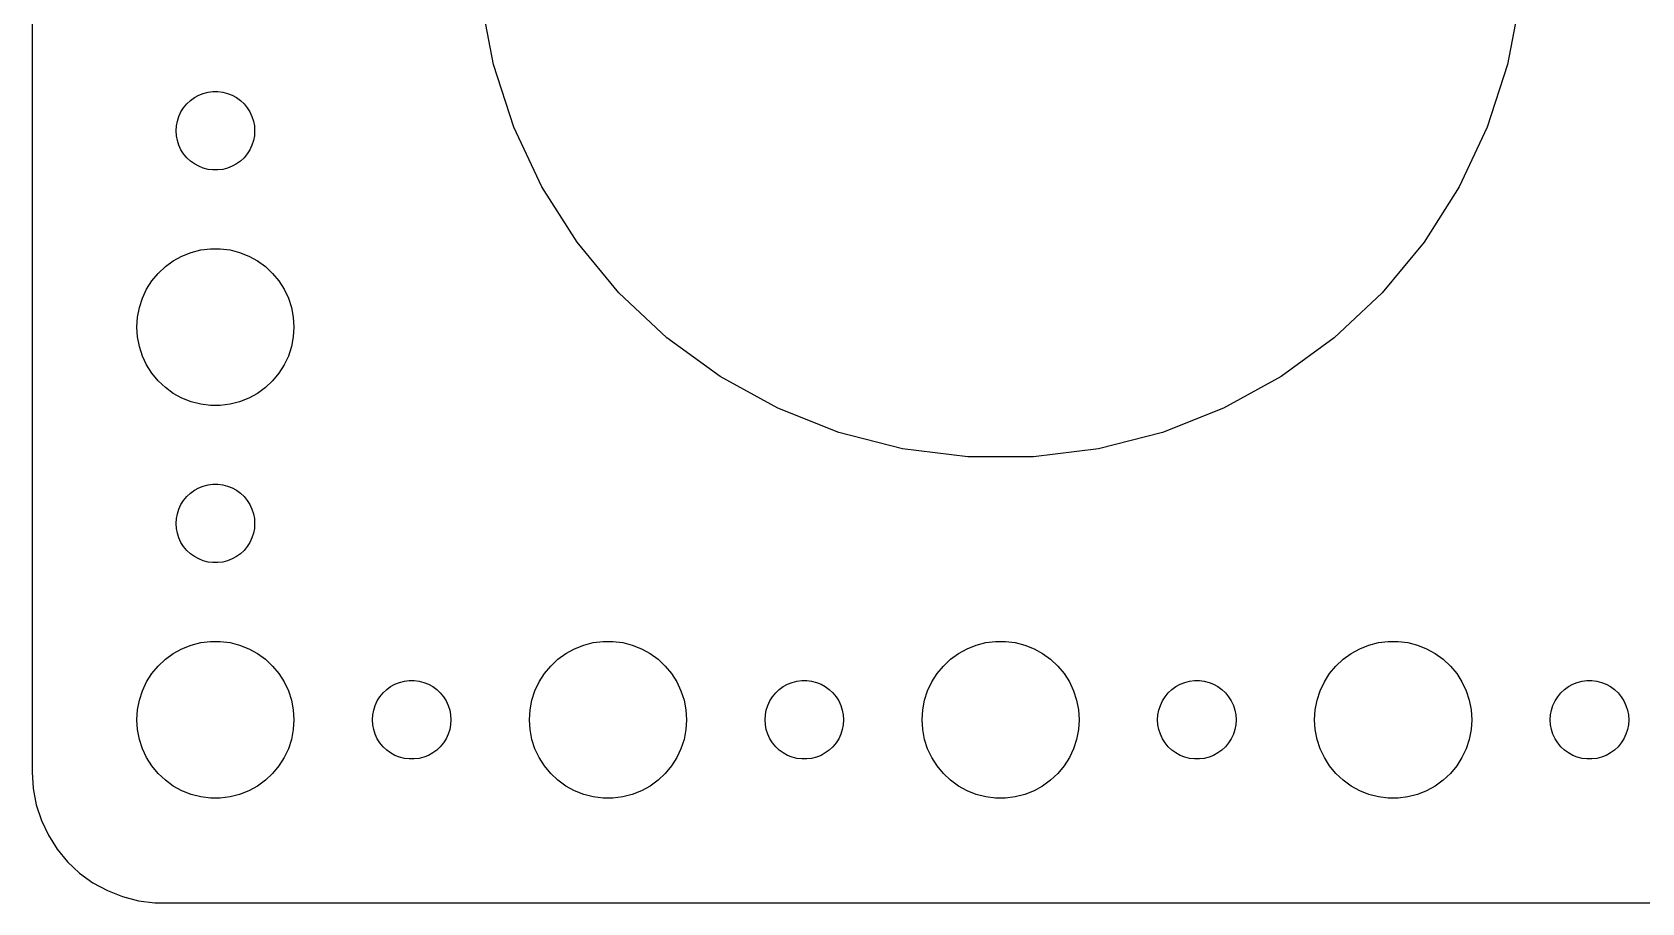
# Model space of a CAD drawing. Header units: metres. Extents: x -82 to 82, y -37 to 37.
# Drawn here: x -82 to -20.5, y -37 to -3.7 of the extents above; entities that cross this region are included whole.
import ezdxf

# ---------------------------------------------------------------- set-up
doc = ezdxf.new("R2010")
doc.units = ezdxf.units.M

msp = doc.modelspace()

# ---------------------------------------------------------------- linework, layer by layer
for p, q in [((-82, 32), (-82, -32)), ((-64.3717, -4.97379), (-64.8423, -2.50665)), ((-25.1577, -2.50665), (-25.6283, -4.97379)), ((-63.5955, -7.36249), (-64.3717, -4.97379)), ((-25.6283, -4.97379), (-26.4045, -7.36249)), ((-75.8037, -6.23351), (-75.6387, -6.14275)), ((-75.6387, -6.14275), (-75.4635, -6.07341)), ((-75.4635, -6.07341), (-75.2811, -6.02657)), ((-75.2811, -6.02657), (-75.0942, -6.00294)), ((-75.0942, -6.00294), (-74.9058, -6.00294)), ((-74.9058, -6.00294), (-74.7189, -6.02657)), ((-74.7189, -6.02657), (-74.5365, -6.07341)), ((-74.5365, -6.07341), (-74.3613, -6.14275)), ((-74.3613, -6.14275), (-74.1963, -6.23351)), ((-76.3145, -6.77736), (-76.2135, -6.61832)), ((-76.2135, -6.61832), (-76.0934, -6.47318)), ((-76.0934, -6.47318), (-75.9561, -6.34422)), ((-75.9561, -6.34422), (-75.8037, -6.23351)), ((-74.1963, -6.23351), (-74.0439, -6.34422)), ((-74.0439, -6.34422), (-73.9065, -6.47318)), ((-73.9065, -6.47318), (-73.7865, -6.61832)), ((-73.7865, -6.61832), (-73.6855, -6.77736)), ((-76.5, -7.5), (-76.4882, -7.312)), ((-76.4882, -7.312), (-76.4529, -7.12695)), ((-76.4529, -7.12695), (-76.3947, -6.9478)), ((-76.3947, -6.9478), (-76.3145, -6.77736)), ((-73.6855, -6.77736), (-73.6053, -6.9478)), ((-73.6053, -6.9478), (-73.5471, -7.12695)), ((-73.5471, -7.12695), (-73.5118, -7.312)), ((-73.5118, -7.312), (-73.5, -7.5)), ((-62.5261, -9.63507), (-63.5955, -7.36249)), ((-26.4045, -7.36249), (-27.4739, -9.63507)), ((-76.4882, -7.68799), (-76.5, -7.5)), ((-76.4529, -7.87303), (-76.4882, -7.68799)), ((-76.3947, -8.05219), (-76.4529, -7.87303)), ((-73.5471, -7.87303), (-73.6053, -8.05219)), ((-73.5118, -7.68799), (-73.5471, -7.87303)), ((-73.5, -7.5), (-73.5118, -7.68799)), ((-76.3145, -8.22263), (-76.3947, -8.05219)), ((-76.2135, -8.38167), (-76.3145, -8.22263)), ((-76.0934, -8.52681), (-76.2135, -8.38167)), ((-75.9561, -8.65576), (-76.0934, -8.52681)), ((-73.9065, -8.52681), (-74.0439, -8.65576)), ((-73.7865, -8.38167), (-73.9065, -8.52681)), ((-73.6855, -8.22263), (-73.7865, -8.38167)), ((-73.6053, -8.05219), (-73.6855, -8.22263)), ((-75.8037, -8.76648), (-75.9561, -8.65576)), ((-75.6387, -8.85724), (-75.8037, -8.76648)), ((-75.4635, -8.92657), (-75.6387, -8.85724)), ((-75.2811, -8.97342), (-75.4635, -8.92657)), ((-75.0942, -8.99704), (-75.2811, -8.97342)), ((-74.9058, -8.99704), (-75.0942, -8.99704)), ((-74.7189, -8.97342), (-74.9058, -8.99704)), ((-74.5365, -8.92657), (-74.7189, -8.97342)), ((-74.3613, -8.85724), (-74.5365, -8.92657)), ((-74.1963, -8.76648), (-74.3613, -8.85724)), ((-74.0439, -8.65576), (-74.1963, -8.76648)), ((-61.1803, -11.7557), (-62.5261, -9.63507)), ((-27.4739, -9.63507), (-28.8197, -11.7557)), ((-76.6075, -12.467), (-76.2773, -12.2855)), ((-76.2773, -12.2855), (-75.927, -12.1468)), ((-75.927, -12.1468), (-75.5621, -12.0531)), ((-75.5621, -12.0531), (-75.1884, -12.0059)), ((-75.1884, -12.0059), (-74.8116, -12.0059)), ((-74.8116, -12.0059), (-74.4379, -12.0531)), ((-74.4379, -12.0531), (-74.073, -12.1468)), ((-74.073, -12.1468), (-73.7227, -12.2855)), ((-73.7227, -12.2855), (-73.3925, -12.467)), ((-59.5794, -13.6909), (-61.1803, -11.7557)), ((-28.8197, -11.7557), (-30.4206, -13.6909)), ((-77.1869, -12.9464), (-76.9123, -12.6884)), ((-76.9123, -12.6884), (-76.6075, -12.467)), ((-73.3925, -12.467), (-73.0877, -12.6884)), ((-73.0877, -12.6884), (-72.8131, -12.9464)), ((-77.6289, -13.5547), (-77.427, -13.2366)), ((-77.427, -13.2366), (-77.1869, -12.9464)), ((-72.8131, -12.9464), (-72.573, -13.2366)), ((-72.573, -13.2366), (-72.3711, -13.5547)), ((-77.9057, -14.2539), (-77.7893, -13.8956)), ((-77.7893, -13.8956), (-77.6289, -13.5547)), ((-72.3711, -13.5547), (-72.2107, -13.8956)), ((-72.2107, -13.8956), (-72.0943, -14.2539)), ((-57.7485, -15.4103), (-59.5794, -13.6909)), ((-30.4206, -13.6909), (-32.2515, -15.4103)), ((-78, -15), (-77.9763, -14.624)), ((-77.9763, -14.624), (-77.9057, -14.2539)), ((-72.0943, -14.2539), (-72.0237, -14.624)), ((-72.0237, -14.624), (-72, -15)), ((-77.9763, -15.376), (-78, -15)), ((-72, -15), (-72.0237, -15.376)), ((-77.9057, -15.7461), (-77.9763, -15.376)), ((-77.7893, -16.1044), (-77.9057, -15.7461)), ((-72.0943, -15.7461), (-72.2107, -16.1044)), ((-72.0237, -15.376), (-72.0943, -15.7461)), ((-55.7165, -16.8866), (-57.7485, -15.4103)), ((-32.2515, -15.4103), (-34.2835, -16.8866)), ((-77.6289, -16.4453), (-77.7893, -16.1044)), ((-77.427, -16.7634), (-77.6289, -16.4453)), ((-72.3711, -16.4453), (-72.573, -16.7634)), ((-72.2107, -16.1044), (-72.3711, -16.4453)), ((-77.1869, -17.0536), (-77.427, -16.7634)), ((-76.9123, -17.3115), (-77.1869, -17.0536)), ((-72.8131, -17.0536), (-73.0877, -17.3115)), ((-72.573, -16.7634), (-72.8131, -17.0536)), ((-53.5156, -18.0965), (-55.7165, -16.8866)), ((-34.2835, -16.8866), (-36.4844, -18.0965)), ((-76.6075, -17.533), (-76.9123, -17.3115)), ((-76.2773, -17.7145), (-76.6075, -17.533)), ((-75.927, -17.8532), (-76.2773, -17.7145)), ((-73.7227, -17.7145), (-74.073, -17.8532)), ((-73.3925, -17.533), (-73.7227, -17.7145)), ((-73.0877, -17.3115), (-73.3925, -17.533)), ((-75.5621, -17.9469), (-75.927, -17.8532)), ((-75.1884, -17.9941), (-75.5621, -17.9469)), ((-74.8116, -17.9941), (-75.1884, -17.9941)), ((-74.4379, -17.9469), (-74.8116, -17.9941)), ((-74.073, -17.8532), (-74.4379, -17.9469)), ((-51.1803, -19.0211), (-53.5156, -18.0965)), ((-36.4844, -18.0965), (-38.8197, -19.0211)), ((-48.7476, -19.6457), (-51.1803, -19.0211)), ((-38.8197, -19.0211), (-41.2524, -19.6457)), ((-46.2558, -19.9605), (-48.7476, -19.6457)), ((-41.2524, -19.6457), (-43.7442, -19.9605)), ((-43.7442, -19.9605), (-46.2558, -19.9605)), ((-76.2135, -21.6183), (-76.0934, -21.4732)), ((-76.0934, -21.4732), (-75.9561, -21.3442)), ((-75.9561, -21.3442), (-75.8037, -21.2335)), ((-75.8037, -21.2335), (-75.6387, -21.1427)), ((-75.6387, -21.1427), (-75.4635, -21.0734)), ((-75.4635, -21.0734), (-75.2811, -21.0266)), ((-75.2811, -21.0266), (-75.0942, -21.003)), ((-75.0942, -21.003), (-74.9058, -21.003)), ((-74.9058, -21.003), (-74.7189, -21.0266)), ((-74.7189, -21.0266), (-74.5365, -21.0734)), ((-74.5365, -21.0734), (-74.3613, -21.1427)), ((-74.3613, -21.1427), (-74.1963, -21.2335)), ((-74.1963, -21.2335), (-74.0439, -21.3442)), ((-74.0439, -21.3442), (-73.9065, -21.4732)), ((-73.9065, -21.4732), (-73.7865, -21.6183)), ((-76.4882, -22.312), (-76.4529, -22.127)), ((-76.4529, -22.127), (-76.3947, -21.9478)), ((-76.3947, -21.9478), (-76.3145, -21.7774)), ((-76.3145, -21.7774), (-76.2135, -21.6183)), ((-73.7865, -21.6183), (-73.6855, -21.7774)), ((-73.6855, -21.7774), (-73.6053, -21.9478)), ((-73.6053, -21.9478), (-73.5471, -22.127)), ((-73.5471, -22.127), (-73.5118, -22.312)), ((-76.5, -22.5), (-76.4882, -22.312)), ((-76.4882, -22.688), (-76.5, -22.5)), ((-76.4529, -22.873), (-76.4882, -22.688)), ((-73.5118, -22.688), (-73.5471, -22.873)), ((-73.5118, -22.312), (-73.5, -22.5)), ((-73.5, -22.5), (-73.5118, -22.688)), ((-76.3947, -23.0522), (-76.4529, -22.873)), ((-76.3145, -23.2226), (-76.3947, -23.0522)), ((-76.2135, -23.3817), (-76.3145, -23.2226)), ((-73.6855, -23.2226), (-73.7865, -23.3817)), ((-73.6053, -23.0522), (-73.6855, -23.2226)), ((-73.5471, -22.873), (-73.6053, -23.0522)), ((-76.0934, -23.5268), (-76.2135, -23.3817)), ((-75.9561, -23.6558), (-76.0934, -23.5268)), ((-75.8037, -23.7665), (-75.9561, -23.6558)), ((-75.6387, -23.8572), (-75.8037, -23.7665)), ((-75.4635, -23.9266), (-75.6387, -23.8572)), ((-75.2811, -23.9734), (-75.4635, -23.9266)), ((-75.0942, -23.997), (-75.2811, -23.9734)), ((-74.7189, -23.9734), (-74.9058, -23.997)), ((-74.5365, -23.9266), (-74.7189, -23.9734)), ((-74.3613, -23.8572), (-74.5365, -23.9266)), ((-74.1963, -23.7665), (-74.3613, -23.8572)), ((-74.0439, -23.6558), (-74.1963, -23.7665)), ((-73.9065, -23.5268), (-74.0439, -23.6558)), ((-73.7865, -23.3817), (-73.9065, -23.5268)), ((-74.9058, -23.997), (-75.0942, -23.997)), ((-75.927, -27.1468), (-75.5621, -27.0531)), ((-75.5621, -27.0531), (-75.1884, -27.0059)), ((-75.1884, -27.0059), (-74.8116, -27.0059)), ((-74.8116, -27.0059), (-74.4379, -27.0531)), ((-74.4379, -27.0531), (-74.073, -27.1468)), ((-60.927, -27.1468), (-60.5621, -27.0531)), ((-60.5621, -27.0531), (-60.1884, -27.0059)), ((-60.1884, -27.0059), (-59.8116, -27.0059)), ((-59.8116, -27.0059), (-59.4379, -27.0531)), ((-59.4379, -27.0531), (-59.0729, -27.1468)), ((-45.927, -27.1468), (-45.5621, -27.0531)), ((-45.5621, -27.0531), (-45.1884, -27.0059)), ((-45.1884, -27.0059), (-44.8116, -27.0059)), ((-44.8116, -27.0059), (-44.4379, -27.0531)), ((-44.4379, -27.0531), (-44.0729, -27.1468)), ((-30.927, -27.1468), (-30.5621, -27.0531)), ((-30.5621, -27.0531), (-30.1884, -27.0059)), ((-30.1884, -27.0059), (-29.8116, -27.0059)), ((-29.8116, -27.0059), (-29.4379, -27.0531)), ((-29.4379, -27.0531), (-29.0729, -27.1468)), ((-76.9123, -27.6884), (-76.6075, -27.467)), ((-76.6075, -27.467), (-76.2773, -27.2855)), ((-76.2773, -27.2855), (-75.927, -27.1468)), ((-74.073, -27.1468), (-73.7227, -27.2855)), ((-73.7227, -27.2855), (-73.3925, -27.467)), ((-73.3925, -27.467), (-73.0877, -27.6884)), ((-61.9123, -27.6884), (-61.6075, -27.467)), ((-61.6075, -27.467), (-61.2773, -27.2855)), ((-61.2773, -27.2855), (-60.927, -27.1468)), ((-59.0729, -27.1468), (-58.7227, -27.2855)), ((-58.7227, -27.2855), (-58.3925, -27.467)), ((-58.3925, -27.467), (-58.0877, -27.6884)), ((-46.9123, -27.6884), (-46.6075, -27.467)), ((-46.6075, -27.467), (-46.2773, -27.2855)), ((-46.2773, -27.2855), (-45.927, -27.1468)), ((-44.0729, -27.1468), (-43.7227, -27.2855)), ((-43.7227, -27.2855), (-43.3925, -27.467)), ((-43.3925, -27.467), (-43.0877, -27.6884)), ((-31.9123, -27.6884), (-31.6075, -27.467)), ((-31.6075, -27.467), (-31.2773, -27.2855)), ((-31.2773, -27.2855), (-30.927, -27.1468)), ((-29.0729, -27.1468), (-28.7227, -27.2855)), ((-28.7227, -27.2855), (-28.3925, -27.467)), ((-28.3925, -27.467), (-28.0877, -27.6884)), ((-77.6289, -28.5547), (-77.427, -28.2366)), ((-77.427, -28.2366), (-77.1869, -27.9464)), ((-77.1869, -27.9464), (-76.9123, -27.6884)), ((-73.0877, -27.6884), (-72.8131, -27.9464)), ((-72.8131, -27.9464), (-72.573, -28.2366)), ((-72.573, -28.2366), (-72.3711, -28.5547)), ((-62.6289, -28.5547), (-62.427, -28.2366)), ((-62.427, -28.2366), (-62.1869, -27.9464)), ((-62.1869, -27.9464), (-61.9123, -27.6884)), ((-58.0877, -27.6884), (-57.8131, -27.9464)), ((-57.8131, -27.9464), (-57.5729, -28.2366)), ((-57.5729, -28.2366), (-57.3711, -28.5547)), ((-47.6289, -28.5547), (-47.427, -28.2366)), ((-47.427, -28.2366), (-47.1869, -27.9464)), ((-47.1869, -27.9464), (-46.9123, -27.6884)), ((-43.0877, -27.6884), (-42.8131, -27.9464)), ((-42.8131, -27.9464), (-42.5729, -28.2366)), ((-42.5729, -28.2366), (-42.3711, -28.5547)), ((-32.6289, -28.5547), (-32.427, -28.2366)), ((-32.427, -28.2366), (-32.1869, -27.9464)), ((-32.1869, -27.9464), (-31.9123, -27.6884)), ((-28.0877, -27.6884), (-27.8131, -27.9464)), ((-27.8131, -27.9464), (-27.5729, -28.2366)), ((-27.5729, -28.2366), (-27.3711, -28.5547)), ((-77.9057, -29.2539), (-77.7893, -28.8956)), ((-77.7893, -28.8956), (-77.6289, -28.5547)), ((-72.3711, -28.5547), (-72.2107, -28.8956)), ((-72.2107, -28.8956), (-72.0943, -29.2539)), ((-68.5934, -28.9732), (-68.4561, -28.8442)), ((-68.4561, -28.8442), (-68.3037, -28.7335)), ((-68.3037, -28.7335), (-68.1387, -28.6427)), ((-68.1387, -28.6427), (-67.9635, -28.5734)), ((-67.9635, -28.5734), (-67.7811, -28.5266)), ((-67.7811, -28.5266), (-67.5942, -28.503)), ((-67.5942, -28.503), (-67.4058, -28.503)), ((-67.4058, -28.503), (-67.2189, -28.5266)), ((-67.2189, -28.5266), (-67.0365, -28.5734)), ((-67.0365, -28.5734), (-66.8613, -28.6427)), ((-66.8613, -28.6427), (-66.6963, -28.7335)), ((-66.6963, -28.7335), (-66.5439, -28.8442)), ((-66.5439, -28.8442), (-66.4065, -28.9732)), ((-62.9057, -29.2539), (-62.7893, -28.8956)), ((-62.7893, -28.8956), (-62.6289, -28.5547)), ((-57.3711, -28.5547), (-57.2107, -28.8956)), ((-57.2107, -28.8956), (-57.0942, -29.2539)), ((-53.5934, -28.9732), (-53.4561, -28.8442)), ((-53.4561, -28.8442), (-53.3037, -28.7335)), ((-53.3037, -28.7335), (-53.1387, -28.6427)), ((-53.1387, -28.6427), (-52.9635, -28.5734)), ((-52.9635, -28.5734), (-52.7811, -28.5266)), ((-52.7811, -28.5266), (-52.5942, -28.503)), ((-52.5942, -28.503), (-52.4058, -28.503)), ((-52.4058, -28.503), (-52.2189, -28.5266)), ((-52.2189, -28.5266), (-52.0365, -28.5734)), ((-52.0365, -28.5734), (-51.8613, -28.6427)), ((-51.8613, -28.6427), (-51.6963, -28.7335)), ((-51.6963, -28.7335), (-51.5439, -28.8442)), ((-51.5439, -28.8442), (-51.4065, -28.9732)), ((-47.9057, -29.2539), (-47.7893, -28.8956)), ((-47.7893, -28.8956), (-47.6289, -28.5547)), ((-42.3711, -28.5547), (-42.2107, -28.8956)), ((-42.2107, -28.8956), (-42.0942, -29.2539)), ((-38.5934, -28.9732), (-38.4561, -28.8442)), ((-38.4561, -28.8442), (-38.3037, -28.7335)), ((-38.3037, -28.7335), (-38.1387, -28.6427)), ((-38.1387, -28.6427), (-37.9635, -28.5734)), ((-37.9635, -28.5734), (-37.7811, -28.5266)), ((-37.7811, -28.5266), (-37.5942, -28.503)), ((-37.5942, -28.503), (-37.4058, -28.503)), ((-37.4058, -28.503), (-37.2189, -28.5266)), ((-37.2189, -28.5266), (-37.0365, -28.5734)), ((-37.0365, -28.5734), (-36.8613, -28.6427)), ((-36.8613, -28.6427), (-36.6963, -28.7335)), ((-36.6963, -28.7335), (-36.5439, -28.8442)), ((-36.5439, -28.8442), (-36.4065, -28.9732)), ((-32.9057, -29.2539), (-32.7893, -28.8956)), ((-32.7893, -28.8956), (-32.6289, -28.5547)), ((-27.3711, -28.5547), (-27.2107, -28.8956)), ((-27.2107, -28.8956), (-27.0942, -29.2539)), ((-23.5934, -28.9732), (-23.4561, -28.8442)), ((-23.4561, -28.8442), (-23.3037, -28.7335)), ((-23.3037, -28.7335), (-23.1387, -28.6427)), ((-23.1387, -28.6427), (-22.9635, -28.5734)), ((-22.9635, -28.5734), (-22.7811, -28.5266)), ((-22.7811, -28.5266), (-22.5942, -28.503)), ((-22.5942, -28.503), (-22.4058, -28.503)), ((-22.4058, -28.503), (-22.2189, -28.5266)), ((-22.2189, -28.5266), (-22.0365, -28.5734)), ((-22.0365, -28.5734), (-21.8613, -28.6427)), ((-21.8613, -28.6427), (-21.6963, -28.7335)), ((-21.6963, -28.7335), (-21.5439, -28.8442)), ((-21.5439, -28.8442), (-21.4065, -28.9732)), ((-77.9763, -29.624), (-77.9057, -29.2539)), ((-72.0943, -29.2539), (-72.0237, -29.624)), ((-68.9529, -29.627), (-68.8947, -29.4478)), ((-68.8947, -29.4478), (-68.8145, -29.2774)), ((-68.8145, -29.2774), (-68.7135, -29.1183)), ((-68.7135, -29.1183), (-68.5934, -28.9732)), ((-66.4065, -28.9732), (-66.2865, -29.1183)), ((-66.2865, -29.1183), (-66.1855, -29.2774)), ((-66.1855, -29.2774), (-66.1053, -29.4478)), ((-66.1053, -29.4478), (-66.0471, -29.627)), ((-62.9763, -29.624), (-62.9057, -29.2539)), ((-57.0942, -29.2539), (-57.0237, -29.624)), ((-53.9529, -29.627), (-53.8947, -29.4478)), ((-53.8947, -29.4478), (-53.8145, -29.2774)), ((-53.8145, -29.2774), (-53.7135, -29.1183)), ((-53.7135, -29.1183), (-53.5934, -28.9732)), ((-51.4065, -28.9732), (-51.2865, -29.1183)), ((-51.2865, -29.1183), (-51.1855, -29.2774)), ((-51.1855, -29.2774), (-51.1053, -29.4478)), ((-51.1053, -29.4478), (-51.0471, -29.627)), ((-47.9763, -29.624), (-47.9057, -29.2539)), ((-42.0942, -29.2539), (-42.0237, -29.624)), ((-38.9529, -29.627), (-38.8947, -29.4478)), ((-38.8947, -29.4478), (-38.8145, -29.2774)), ((-38.8145, -29.2774), (-38.7135, -29.1183)), ((-38.7135, -29.1183), (-38.5934, -28.9732)), ((-36.4065, -28.9732), (-36.2865, -29.1183)), ((-36.2865, -29.1183), (-36.1855, -29.2774)), ((-36.1855, -29.2774), (-36.1053, -29.4478)), ((-36.1053, -29.4478), (-36.0471, -29.627)), ((-32.9763, -29.624), (-32.9057, -29.2539)), ((-27.0942, -29.2539), (-27.0237, -29.624)), ((-23.9529, -29.627), (-23.8947, -29.4478)), ((-23.8947, -29.4478), (-23.8145, -29.2774)), ((-23.8145, -29.2774), (-23.7135, -29.1183)), ((-23.7135, -29.1183), (-23.5934, -28.9732)), ((-21.4065, -28.9732), (-21.2865, -29.1183)), ((-21.2865, -29.1183), (-21.1855, -29.2774)), ((-21.1855, -29.2774), (-21.1053, -29.4478)), ((-21.1053, -29.4478), (-21.0471, -29.627)), ((-78, -30), (-77.9763, -29.624)), ((-77.9763, -30.376), (-78, -30)), ((-72.0237, -29.624), (-72, -30)), ((-72, -30), (-72.0237, -30.376)), ((-69, -30), (-68.9882, -29.812)), ((-68.9882, -30.188), (-69, -30)), ((-68.9882, -29.812), (-68.9529, -29.627)), ((-66.0471, -29.627), (-66.0118, -29.812)), ((-66.0118, -29.812), (-66, -30)), ((-66, -30), (-66.0118, -30.188)), ((-63, -30), (-62.9763, -29.624)), ((-62.9763, -30.376), (-63, -30)), ((-57.0237, -29.624), (-57, -30)), ((-57, -30), (-57.0237, -30.376)), ((-54, -30), (-53.9882, -29.812)), ((-53.9882, -30.188), (-54, -30)), ((-53.9882, -29.812), (-53.9529, -29.627)), ((-51.0471, -29.627), (-51.0118, -29.812)), ((-51.0118, -29.812), (-51, -30)), ((-51, -30), (-51.0118, -30.188)), ((-48, -30), (-47.9763, -29.624)), ((-47.9763, -30.376), (-48, -30)), ((-42.0237, -29.624), (-42, -30)), ((-42, -30), (-42.0237, -30.376)), ((-39, -30), (-38.9882, -29.812)), ((-38.9882, -30.188), (-39, -30)), ((-38.9882, -29.812), (-38.9529, -29.627)), ((-36.0471, -29.627), (-36.0118, -29.812)), ((-36.0118, -29.812), (-36, -30)), ((-36, -30), (-36.0118, -30.188)), ((-33, -30), (-32.9763, -29.624)), ((-32.9763, -30.376), (-33, -30)), ((-27.0237, -29.624), (-27, -30)), ((-27, -30), (-27.0237, -30.376)), ((-24, -30), (-23.9882, -29.812)), ((-23.9882, -30.188), (-24, -30)), ((-23.9882, -29.812), (-23.9529, -29.627)), ((-21.0471, -29.627), (-21.0118, -29.812)), ((-21.0118, -29.812), (-21, -30)), ((-21, -30), (-21.0118, -30.188)), ((-77.9057, -30.7461), (-77.9763, -30.376)), ((-77.7893, -31.1044), (-77.9057, -30.7461)), ((-72.0943, -30.7461), (-72.2107, -31.1044)), ((-72.0237, -30.376), (-72.0943, -30.7461)), ((-68.9529, -30.373), (-68.9882, -30.188)), ((-68.8947, -30.5522), (-68.9529, -30.373)), ((-68.8145, -30.7226), (-68.8947, -30.5522)), ((-68.7135, -30.8817), (-68.8145, -30.7226)), ((-66.1855, -30.7226), (-66.2865, -30.8817)), ((-66.1053, -30.5522), (-66.1855, -30.7226)), ((-66.0471, -30.373), (-66.1053, -30.5522)), ((-66.0118, -30.188), (-66.0471, -30.373)), ((-62.9057, -30.7461), (-62.9763, -30.376)), ((-62.7893, -31.1044), (-62.9057, -30.7461)), ((-57.0942, -30.7461), (-57.2107, -31.1044)), ((-57.0237, -30.376), (-57.0942, -30.7461)), ((-53.9529, -30.373), (-53.9882, -30.188)), ((-53.8947, -30.5522), (-53.9529, -30.373)), ((-53.8145, -30.7226), (-53.8947, -30.5522)), ((-53.7135, -30.8817), (-53.8145, -30.7226)), ((-51.1855, -30.7226), (-51.2865, -30.8817)), ((-51.1053, -30.5522), (-51.1855, -30.7226)), ((-51.0471, -30.373), (-51.1053, -30.5522)), ((-51.0118, -30.188), (-51.0471, -30.373)), ((-47.9057, -30.7461), (-47.9763, -30.376)), ((-47.7893, -31.1044), (-47.9057, -30.7461)), ((-42.0942, -30.7461), (-42.2107, -31.1044)), ((-42.0237, -30.376), (-42.0942, -30.7461)), ((-38.9529, -30.373), (-38.9882, -30.188)), ((-38.8947, -30.5522), (-38.9529, -30.373)), ((-38.8145, -30.7226), (-38.8947, -30.5522)), ((-38.7135, -30.8817), (-38.8145, -30.7226)), ((-36.1855, -30.7226), (-36.2865, -30.8817)), ((-36.1053, -30.5522), (-36.1855, -30.7226)), ((-36.0471, -30.373), (-36.1053, -30.5522)), ((-36.0118, -30.188), (-36.0471, -30.373)), ((-32.9057, -30.7461), (-32.9763, -30.376)), ((-32.7893, -31.1044), (-32.9057, -30.7461)), ((-27.0942, -30.7461), (-27.2107, -31.1044)), ((-27.0237, -30.376), (-27.0942, -30.7461)), ((-23.9529, -30.373), (-23.9882, -30.188)), ((-23.8947, -30.5522), (-23.9529, -30.373)), ((-23.8145, -30.7226), (-23.8947, -30.5522)), ((-23.7135, -30.8817), (-23.8145, -30.7226)), ((-21.1855, -30.7226), (-21.2865, -30.8817)), ((-21.1053, -30.5522), (-21.1855, -30.7226)), ((-21.0471, -30.373), (-21.1053, -30.5522)), ((-21.0118, -30.188), (-21.0471, -30.373)), ((-77.6289, -31.4453), (-77.7893, -31.1044)), ((-72.2107, -31.1044), (-72.3711, -31.4453)), ((-68.5934, -31.0268), (-68.7135, -30.8817)), ((-68.4561, -31.1558), (-68.5934, -31.0268)), ((-68.3037, -31.2665), (-68.4561, -31.1558)), ((-68.1387, -31.3572), (-68.3037, -31.2665)), ((-67.9635, -31.4266), (-68.1387, -31.3572)), ((-66.8613, -31.3572), (-67.0365, -31.4266)), ((-66.6963, -31.2665), (-66.8613, -31.3572)), ((-66.5439, -31.1558), (-66.6963, -31.2665)), ((-66.4065, -31.0268), (-66.5439, -31.1558)), ((-66.2865, -30.8817), (-66.4065, -31.0268)), ((-62.6289, -31.4453), (-62.7893, -31.1044)), ((-57.2107, -31.1044), (-57.3711, -31.4453)), ((-53.5934, -31.0268), (-53.7135, -30.8817)), ((-53.4561, -31.1558), (-53.5934, -31.0268)), ((-53.3037, -31.2665), (-53.4561, -31.1558)), ((-53.1387, -31.3572), (-53.3037, -31.2665)), ((-52.9635, -31.4266), (-53.1387, -31.3572)), ((-51.8613, -31.3572), (-52.0365, -31.4266)), ((-51.6963, -31.2665), (-51.8613, -31.3572)), ((-51.5439, -31.1558), (-51.6963, -31.2665)), ((-51.4065, -31.0268), (-51.5439, -31.1558)), ((-51.2865, -30.8817), (-51.4065, -31.0268)), ((-47.6289, -31.4453), (-47.7893, -31.1044)), ((-42.2107, -31.1044), (-42.3711, -31.4453)), ((-38.5934, -31.0268), (-38.7135, -30.8817)), ((-38.4561, -31.1558), (-38.5934, -31.0268)), ((-38.3037, -31.2665), (-38.4561, -31.1558)), ((-38.1387, -31.3572), (-38.3037, -31.2665)), ((-37.9635, -31.4266), (-38.1387, -31.3572)), ((-36.8613, -31.3572), (-37.0365, -31.4266)), ((-36.6963, -31.2665), (-36.8613, -31.3572)), ((-36.5439, -31.1558), (-36.6963, -31.2665)), ((-36.4065, -31.0268), (-36.5439, -31.1558)), ((-36.2865, -30.8817), (-36.4065, -31.0268)), ((-32.6289, -31.4453), (-32.7893, -31.1044)), ((-27.2107, -31.1044), (-27.3711, -31.4453)), ((-23.5934, -31.0268), (-23.7135, -30.8817)), ((-23.4561, -31.1558), (-23.5934, -31.0268)), ((-23.3037, -31.2665), (-23.4561, -31.1558)), ((-23.1387, -31.3572), (-23.3037, -31.2665)), ((-22.9635, -31.4266), (-23.1387, -31.3572)), ((-21.8613, -31.3572), (-22.0365, -31.4266)), ((-21.6963, -31.2665), (-21.8613, -31.3572)), ((-21.5439, -31.1558), (-21.6963, -31.2665)), ((-21.4065, -31.0268), (-21.5439, -31.1558)), ((-21.2865, -30.8817), (-21.4065, -31.0268)), ((-77.427, -31.7634), (-77.6289, -31.4453)), ((-77.1869, -32.0536), (-77.427, -31.7634)), ((-72.573, -31.7634), (-72.8131, -32.0536)), ((-72.3711, -31.4453), (-72.573, -31.7634)), ((-67.7811, -31.4734), (-67.9635, -31.4266)), ((-67.5942, -31.497), (-67.7811, -31.4734)), ((-67.4058, -31.497), (-67.5942, -31.497)), ((-67.2189, -31.4734), (-67.4058, -31.497)), ((-67.0365, -31.4266), (-67.2189, -31.4734)), ((-62.427, -31.7634), (-62.6289, -31.4453)), ((-62.1869, -32.0536), (-62.427, -31.7634)), ((-57.5729, -31.7634), (-57.8131, -32.0536)), ((-57.3711, -31.4453), (-57.5729, -31.7634)), ((-52.7811, -31.4734), (-52.9635, -31.4266)), ((-52.5942, -31.497), (-52.7811, -31.4734)), ((-52.4058, -31.497), (-52.5942, -31.497)), ((-52.2189, -31.4734), (-52.4058, -31.497)), ((-52.0365, -31.4266), (-52.2189, -31.4734)), ((-47.427, -31.7634), (-47.6289, -31.4453)), ((-47.1869, -32.0536), (-47.427, -31.7634)), ((-42.5729, -31.7634), (-42.8131, -32.0536)), ((-42.3711, -31.4453), (-42.5729, -31.7634)), ((-37.7811, -31.4734), (-37.9635, -31.4266)), ((-37.5942, -31.497), (-37.7811, -31.4734)), ((-37.4058, -31.497), (-37.5942, -31.497)), ((-37.2189, -31.4734), (-37.4058, -31.497)), ((-37.0365, -31.4266), (-37.2189, -31.4734)), ((-32.427, -31.7634), (-32.6289, -31.4453)), ((-32.1869, -32.0536), (-32.427, -31.7634)), ((-27.5729, -31.7634), (-27.8131, -32.0536)), ((-27.3711, -31.4453), (-27.5729, -31.7634)), ((-22.7811, -31.4734), (-22.9635, -31.4266)), ((-22.5942, -31.497), (-22.7811, -31.4734)), ((-22.4058, -31.497), (-22.5942, -31.497)), ((-22.2189, -31.4734), (-22.4058, -31.497)), ((-22.0365, -31.4266), (-22.2189, -31.4734)), ((-82, -32), (-81.9606, -32.6267)), ((-76.9123, -32.3115), (-77.1869, -32.0536)), ((-76.6075, -32.533), (-76.9123, -32.3115)), ((-76.2773, -32.7145), (-76.6075, -32.533)), ((-73.3925, -32.533), (-73.7227, -32.7145)), ((-73.0877, -32.3115), (-73.3925, -32.533)), ((-72.8131, -32.0536), (-73.0877, -32.3115)), ((-61.9123, -32.3115), (-62.1869, -32.0536)), ((-61.6075, -32.533), (-61.9123, -32.3115)), ((-61.2773, -32.7145), (-61.6075, -32.533)), ((-58.3925, -32.533), (-58.7227, -32.7145)), ((-58.0877, -32.3115), (-58.3925, -32.533)), ((-57.8131, -32.0536), (-58.0877, -32.3115)), ((-46.9123, -32.3115), (-47.1869, -32.0536)), ((-46.6075, -32.533), (-46.9123, -32.3115)), ((-46.2773, -32.7145), (-46.6075, -32.533)), ((-43.3925, -32.533), (-43.7227, -32.7145)), ((-43.0877, -32.3115), (-43.3925, -32.533)), ((-42.8131, -32.0536), (-43.0877, -32.3115)), ((-31.9123, -32.3115), (-32.1869, -32.0536)), ((-31.6075, -32.533), (-31.9123, -32.3115)), ((-31.2773, -32.7145), (-31.6075, -32.533)), ((-28.3925, -32.533), (-28.7227, -32.7145)), ((-28.0877, -32.3115), (-28.3925, -32.533)), ((-27.8131, -32.0536), (-28.0877, -32.3115)), ((-81.9606, -32.6267), (-81.8429, -33.2434)), ((-75.927, -32.8532), (-76.2773, -32.7145)), ((-75.5621, -32.9469), (-75.927, -32.8532)), ((-75.1884, -32.9941), (-75.5621, -32.9469)), ((-74.8116, -32.9941), (-75.1884, -32.9941)), ((-74.4379, -32.9469), (-74.8116, -32.9941)), ((-74.073, -32.8532), (-74.4379, -32.9469)), ((-73.7227, -32.7145), (-74.073, -32.8532)), ((-60.927, -32.8532), (-61.2773, -32.7145)), ((-60.5621, -32.9469), (-60.927, -32.8532)), ((-60.1884, -32.9941), (-60.5621, -32.9469)), ((-59.8116, -32.9941), (-60.1884, -32.9941)), ((-59.4379, -32.9469), (-59.8116, -32.9941)), ((-59.0729, -32.8532), (-59.4379, -32.9469)), ((-58.7227, -32.7145), (-59.0729, -32.8532)), ((-45.927, -32.8532), (-46.2773, -32.7145)), ((-45.5621, -32.9469), (-45.927, -32.8532)), ((-45.1884, -32.9941), (-45.5621, -32.9469)), ((-44.8116, -32.9941), (-45.1884, -32.9941)), ((-44.4379, -32.9469), (-44.8116, -32.9941)), ((-44.0729, -32.8532), (-44.4379, -32.9469)), ((-43.7227, -32.7145), (-44.0729, -32.8532)), ((-30.927, -32.8532), (-31.2773, -32.7145)), ((-30.5621, -32.9469), (-30.927, -32.8532)), ((-30.1884, -32.9941), (-30.5621, -32.9469)), ((-29.8116, -32.9941), (-30.1884, -32.9941)), ((-29.4379, -32.9469), (-29.8116, -32.9941)), ((-29.0729, -32.8532), (-29.4379, -32.9469)), ((-28.7227, -32.7145), (-29.0729, -32.8532)), ((-81.8429, -33.2434), (-81.6489, -33.8406)), ((-81.6489, -33.8406), (-81.3815, -34.4088)), ((-81.3815, -34.4088), (-81.0451, -34.9389)), ((-81.0451, -34.9389), (-80.6448, -35.4227)), ((-80.6448, -35.4227), (-80.1871, -35.8526)), ((-80.1871, -35.8526), (-79.6791, -36.2216)), ((-79.6791, -36.2216), (-79.1289, -36.5241)), ((-79.1289, -36.5241), (-78.5451, -36.7553)), ((-78.5451, -36.7553), (-77.9369, -36.9114)), ((-77.9369, -36.9114), (-77.3139, -36.9901)), ((-77.3139, -36.9901), (77.3139, -36.9901))]:
    msp.add_line(p, q)

doc.saveas('drawing.dxf')
